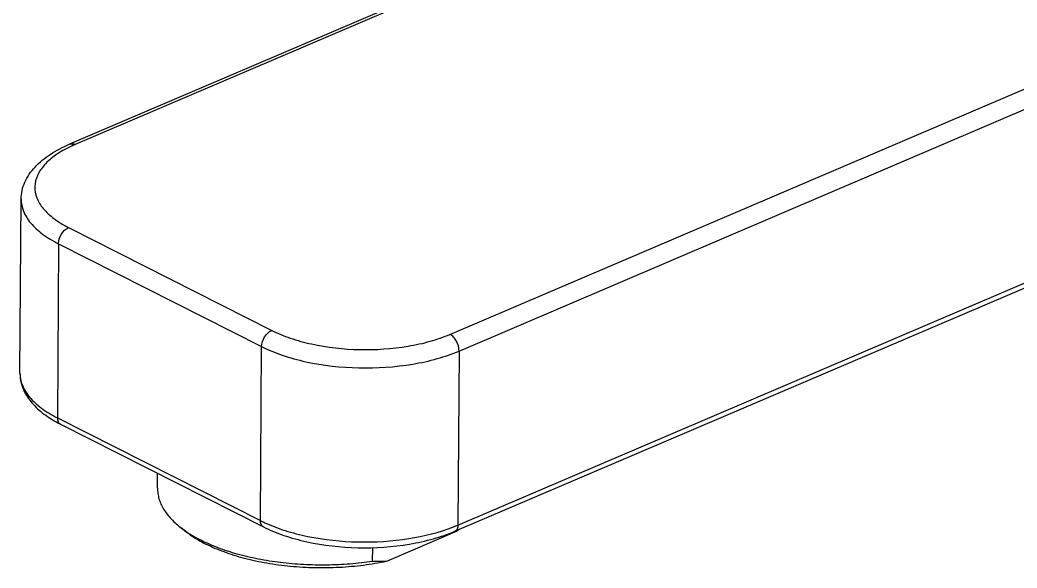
# Model space of a CAD drawing. Header units: millimetres. Extents: x 645 to 1239, y -1145 to -725.
# Drawn here: x 1043.8 to 1113.6, y -929 to -890.7 of the extents above; entities that cross this region are included whole.
import ezdxf

# ---------------------------------------------------------------- set-up
doc = ezdxf.new("R2010")
doc.units = ezdxf.units.MM
doc.header["$LTSCALE"] = 0.1
doc.layers.add('DEF_LAYER_ASSEM_MEMBER', color=7, linetype='Continuous')

msp = doc.modelspace()

# ---------------------------------------------------------------- linework, layer by layer
at = {"color": 7, "linetype": 'Continuous'}
for p, q in [((1073.884, -912.676), (1169.918, -871.628)), ((1074.525, -913.844), (1170.56, -872.796)), ((1090.973, -880.66), (1047.25, -899.349)), ((1091.203, -880.757), (1047.629, -899.381)), ((1043.771, -915.392), (1043.853, -903.202)), ((1074.443, -926.034), (1124.571, -904.608)), ((1047.171, -905.193), (1061.398, -912.397)), ((1074.225, -926.471), (1124.353, -905.045)), ((1046.47, -906.331), (1046.388, -918.521)), ((1046.47, -906.331), (1060.697, -913.535)), ((1060.615, -925.725), (1060.697, -913.535)), ((1074.525, -913.844), (1074.443, -926.034)), ((1046.388, -918.521), (1060.615, -925.725)), ((1046.601, -918.962), (1060.828, -926.165))]:
    msp.add_line(p, q, dxfattribs=at)
for centre, radius, start, end in [((1051.213, -907.773), 9.125, 113.12835, 115.24591), ((1050.588, -911.081), 8.832, 240.37513, 243.16839), ((1065.014, -917.032), 9.743, 243.16127, 245.21513), ((1070.119, -915.911), 11.008, 291.38711, 293.13124)]:
    msp.add_arc(centre, radius, start, end, dxfattribs=at)
for points, knots in [([(1043.853, -903.202), (1043.854, -902.997), (1043.901, -902.587), (1044.168, -901.792), (1044.805, -900.881), (1045.906, -900), (1046.778, -899.551), (1047.25, -899.349)], [0, 0, 0, 0, 0.11323, 0.226331, 0.46063, 0.715681, 1, 1, 1, 1]), ([(1047.25, -899.349), (1047.306, -899.325), (1047.441, -899.307), (1047.567, -899.35), (1047.629, -899.381)], [0, 0, 0, 0, 0.467676, 1, 1, 1, 1]), ([(1047.322, -899.52), (1046.956, -899.692), (1046.295, -900.06), (1045.485, -900.741), (1044.955, -901.501), (1044.751, -902.326), (1044.91, -903.158), (1045.4, -903.931), (1046.175, -904.631), (1046.815, -905.013), (1047.171, -905.193)], [0, 0, 0, 0, 0.154752, 0.287836, 0.401615, 0.503172, 0.604117, 0.716319, 0.84741, 1, 1, 1, 1]), ([(1043.853, -903.202), (1043.851, -903.491), (1043.98, -904.109), (1044.525, -904.951), (1045.378, -905.715), (1046.08, -906.134), (1046.47, -906.331)], [0, 0, 0, 0, 0.203183, 0.429418, 0.693378, 1, 1, 1, 1]), ([(1046.47, -906.331), (1046.471, -906.094), (1046.623, -905.635), (1046.965, -905.281), (1047.171, -905.193)], [0, 0, 0, 0, 0.514476, 1, 1, 1, 1]), ([(1060.697, -913.535), (1060.698, -913.297), (1060.85, -912.839), (1061.192, -912.485), (1061.398, -912.397)], [0, 0, 0, 0, 0.514476, 1, 1, 1, 1]), ([(1061.398, -912.397), (1061.816, -912.608), (1062.733, -912.982), (1064.775, -913.536), (1067.556, -913.838), (1070.361, -913.657), (1072.47, -913.197), (1073.437, -912.867), (1073.884, -912.676)], [0, 0, 0, 0, 0.109819, 0.231131, 0.4949, 0.761414, 0.885974, 1, 1, 1, 1]), ([(1074.525, -913.844), (1074.527, -913.606), (1074.42, -913.244), (1074.154, -912.866), (1073.977, -912.723), (1073.884, -912.676)], [0, 0, 0, 0, 0.517234, 0.774805, 1, 1, 1, 1]), ([(1060.697, -913.535), (1061.16, -913.769), (1062.175, -914.183), (1064.436, -914.797), (1067.517, -915.132), (1070.624, -914.93), (1072.959, -914.422), (1074.03, -914.056), (1074.525, -913.844)], [0, 0, 0, 0, 0.109821, 0.231133, 0.4949, 0.761412, 0.885972, 1, 1, 1, 1]), ([(1043.771, -915.392), (1043.769, -915.723), (1043.893, -916.403), (1044.419, -917.322), (1045.217, -918.123), (1045.868, -918.556), (1046.222, -918.758)], [0, 0, 0, 0, 0.228072, 0.464543, 0.719138, 1, 1, 1, 1]), ([(1043.771, -915.392), (1043.769, -915.681), (1043.898, -916.299), (1044.443, -917.142), (1045.296, -917.906), (1045.998, -918.324), (1046.388, -918.521)], [0, 0, 0, 0, 0.203176, 0.429436, 0.693343, 1, 1, 1, 1]), ([(1046.388, -918.521), (1046.387, -918.614), (1046.412, -918.788), (1046.533, -918.927), (1046.601, -918.962)], [0, 0, 0, 0, 0.546843, 1, 1, 1, 1]), ([(1060.828, -926.165), (1060.76, -926.131), (1060.639, -925.992), (1060.614, -925.818), (1060.615, -925.725)], [0, 0, 0, 0, 0.453157, 1, 1, 1, 1]), ([(1060.929, -925.877), (1061.384, -926.088), (1062.369, -926.459), (1064.532, -927.009), (1067.452, -927.311), (1070.906, -927.099), (1073.13, -926.554), (1074.133, -926.161)], [0, 0, 0, 0, 0.111517, 0.233272, 0.495611, 0.760384, 1, 1, 1, 1]), ([(1060.828, -926.165), (1061.284, -926.396), (1062.276, -926.802), (1064.469, -927.399), (1067.441, -927.725), (1070.437, -927.53), (1072.698, -927.036), (1073.74, -926.678), (1074.225, -926.471)], [0, 0, 0, 0, 0.111539, 0.233141, 0.495441, 0.760281, 0.88481, 1, 1, 1, 1]), ([(1074.443, -926.034), (1074.443, -926.129), (1074.418, -926.303), (1074.294, -926.442), (1074.225, -926.471)], [0, 0, 0, 0, 0.557569, 1, 1, 1, 1])]:
    msp.add_open_spline(points, degree=3, knots=knots, dxfattribs=at)
at = {"layer": 'DEF_LAYER_ASSEM_MEMBER', "color": 7, "linetype": 'Continuous'}
for p, q in [((1053.402, -923.456), (1053.41, -922.409)), ((1055.491, -926.567), (1055.089, -926.26)), ((1074.326, -926.493), (1069.435, -928.584)), ((1068.467, -928.578), (1068.474, -927.615))]:
    msp.add_line(p, q, dxfattribs=at)
for centre, radius, start, end in [((1059.6, -920.345), 7.439, 232.67307, 236.45819), ((1064.498, -914.126), 15.797, 308.4741, 309.25903), ((1061.195, -918.673), 9.749, 240.52578, 243.18017)]:
    msp.add_arc(centre, radius, start, end, dxfattribs=at)
for points, knots in [([(1053.402, -923.456), (1053.402, -923.579), (1053.419, -923.827), (1053.528, -924.327), (1053.814, -924.953), (1054.362, -925.651), (1054.829, -926.062), (1055.089, -926.26)], [0, 0, 0, 0, 0.108732, 0.219315, 0.452248, 0.710317, 1, 1, 1, 1]), ([(1055.489, -926.545), (1055.564, -926.594), (1055.876, -926.794), (1056.2, -926.975), (1056.451, -927.102)], [0, 0, 0, 0, 0.241064, 1, 1, 1, 1]), ([(1055.491, -926.567), (1055.56, -926.62), (1055.852, -926.833), (1056.159, -927.025), (1056.398, -927.161)], [0, 0, 0, 0, 0.23981, 1, 1, 1, 1]), ([(1068.467, -928.578), (1067.942, -928.658), (1066.874, -928.782), (1065.255, -928.857), (1063.627, -928.824), (1062.023, -928.685), (1060.476, -928.44), (1059.016, -928.097), (1057.675, -927.661), (1056.84, -927.299), (1056.451, -927.102)], [0, 0, 0, 0, 0.129836, 0.262459, 0.395711, 0.527468, 0.655627, 0.778217, 0.893499, 1, 1, 1, 1]), ([(1069.435, -928.584), (1068.903, -928.697), (1067.809, -928.881), (1066.134, -929.03), (1064.426, -929.056), (1062.727, -928.958), (1061.079, -928.738), (1059.521, -928.403), (1058.092, -927.959), (1057.207, -927.581), (1056.797, -927.374)], [0, 0, 0, 0, 0.126483, 0.257519, 0.390619, 0.523205, 0.652725, 0.776753, 0.893111, 1, 1, 1, 1]), ([(1069.435, -928.584), (1069.354, -928.588), (1069.031, -928.602), (1068.708, -928.594), (1068.467, -928.578)], [0, 0, 0, 0, 0.25327, 1, 1, 1, 1])]:
    msp.add_open_spline(points, degree=3, knots=knots, dxfattribs=at)

doc.saveas('drawing.dxf')
